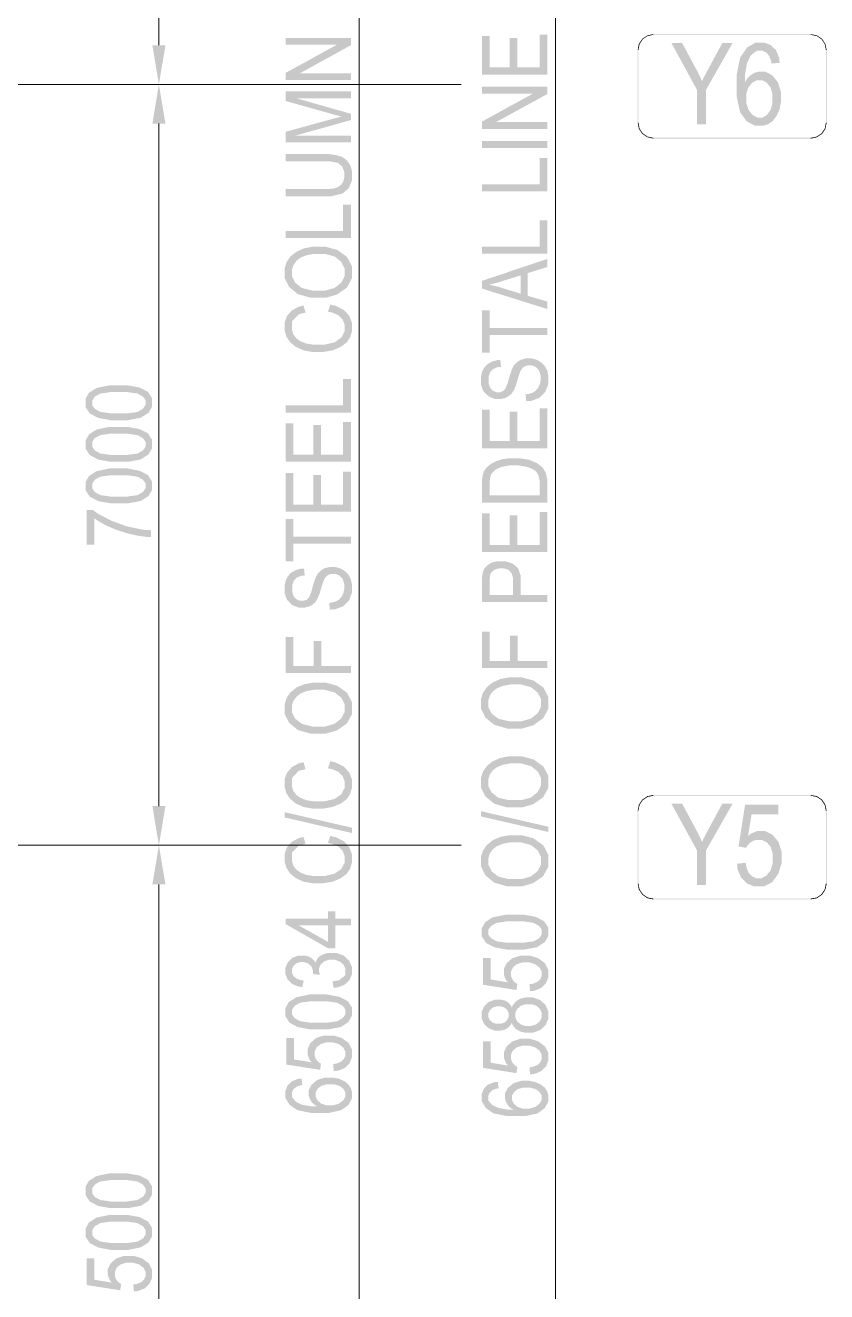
# Model space of a CAD drawing. Header units: millimetres. Extents: x 51.5 to 74.8, y 0.8 to 17.2.
# Drawn here: x 60.623 to 61.587, y 10.581 to 12.105 of the extents above; entities that cross this region are included whole.
import ezdxf

# ---------------------------------------------------------------- set-up
doc = ezdxf.new("R2010")
doc.units = ezdxf.units.MM
doc.layers.add('PDF_Geomertry', color=7, linetype='Continuous')
doc.layers.add('PDF_Solid Fills', color=7, linetype='Continuous')

msp = doc.modelspace()

# ---------------------------------------------------------------- hatches: boundary and pattern name
at = {"layer": 'PDF_Solid Fills', "transparency": 33554559}
for points in [[(61.0145, 12.0393), (60.9361, 12.0393), (60.9361, 12.0479), (60.9977, 12.0818), (60.9361, 12.0818), (60.9361, 12.0899), (61.0145, 12.0899), (61.0145, 12.0812), (60.953, 12.0473), (61.0145, 12.0473)], [(61.2507, 12.0459), (61.1722, 12.0459), (61.1722, 12.0923), (61.1815, 12.0923), (61.1815, 12.0544), (61.2055, 12.0544), (61.2055, 12.0899), (61.2147, 12.0899), (61.2147, 12.0544), (61.2415, 12.0544), (61.2415, 12.0938), (61.2507, 12.0938)], [(61.4309, 11.9859), (61.4309, 12.0274), (61.4, 12.084), (61.4129, 12.084), (61.4287, 12.0545), (61.4311, 12.0501), (61.4352, 12.0418), (61.4369, 12.0379), (61.4387, 12.0418), (61.4432, 12.0504), (61.4458, 12.0552), (61.4613, 12.084), (61.4737, 12.084), (61.4416, 12.0274), (61.4416, 11.9859)], [(61.2507, 11.9805), (61.1722, 11.9805), (61.1722, 11.9893), (61.2338, 12.0231), (61.1722, 12.0231), (61.1722, 12.0312), (61.2507, 12.0312), (61.2507, 12.0224), (61.1891, 11.9887), (61.2507, 11.9887)], [(61.0145, 11.9643), (60.9361, 11.9643), (60.9361, 11.977), (60.9916, 11.9923), (61.0033, 11.9954), (61.0011, 11.9959), (60.9948, 11.9976), (60.9907, 11.9987), (60.9361, 12.0141), (60.9361, 12.0256), (61.0145, 12.0256), (61.0145, 12.0174), (60.9488, 12.0174), (61.0145, 11.9987), (61.0145, 11.9911), (60.9477, 11.9724), (61.0145, 11.9724)], [(60.9361, 11.9416), (60.9361, 11.9502), (60.9815, 11.9502), (60.9872, 11.9502), (60.9965, 11.9491), (61.0001, 11.948), (61.0038, 11.9469), (61.0095, 11.9429), (61.0116, 11.9398), (61.0138, 11.9369), (61.0159, 11.9295), (61.0159, 11.9249), (61.0159, 11.9186), (61.012, 11.9091), (61.0083, 11.9059), (61.0045, 11.9027), (60.9911, 11.8995), (60.9815, 11.8995), (60.9361, 11.8995), (60.9361, 11.908), (60.9813, 11.908), (60.9868, 11.908), (60.9944, 11.9088), (60.9968, 11.9097), (60.9991, 11.9105), (61.0029, 11.9133), (61.0041, 11.9152), (61.0054, 11.917), (61.0065, 11.9216), (61.0065, 11.9244), (61.0065, 11.929), (61.004, 11.9355), (61.0013, 11.9376), (60.9988, 11.9397), (60.9888, 11.9416), (60.9813, 11.9416)], [(61.2507, 11.9052), (61.1722, 11.9052), (61.1722, 11.9137), (61.2415, 11.9137), (61.2415, 11.9455), (61.2507, 11.9455)], [(61.0145, 11.849), (60.9361, 11.849), (60.9361, 11.8576), (61.0052, 11.8576), (61.0052, 11.8893), (61.0145, 11.8893)], [(61.2507, 11.8302), (61.1722, 11.8302), (61.1722, 11.8387), (61.2415, 11.8387), (61.2415, 11.8704), (61.2507, 11.8704)], [(60.987, 11.7604), (60.9897, 11.769), (60.9962, 11.7676), (61.0062, 11.7626), (61.0094, 11.759), (61.0126, 11.7555), (61.0159, 11.7469), (61.0159, 11.7418), (61.0159, 11.7373), (61.0137, 11.7297), (61.0115, 11.7265), (61.0094, 11.7233), (61.0023, 11.7181), (60.9976, 11.7161), (60.9927, 11.714), (60.9813, 11.712), (60.9748, 11.712), (60.9683, 11.712), (60.9573, 11.714), (60.9529, 11.7161), (60.9484, 11.7181), (60.9416, 11.7236), (60.9393, 11.727), (60.937, 11.7305), (60.9347, 11.7381), (60.9347, 11.7424), (60.9347, 11.7472), (60.9376, 11.7551), (60.9405, 11.7586), (60.9434, 11.7619), (60.9519, 11.7665), (60.9575, 11.7679), (60.96, 11.7595), (60.9518, 11.7574), (60.9436, 11.7488), (60.9436, 11.7423), (60.9436, 11.7391), (60.9452, 11.7334), (60.9469, 11.7311), (60.9486, 11.7287), (60.9537, 11.7249), (60.9572, 11.7236), (60.9607, 11.7222), (60.9694, 11.7208), (60.9748, 11.7208), (60.9829, 11.7208), (60.995, 11.7236), (60.999, 11.7265), (61.003, 11.7293), (61.007, 11.7369), (61.007, 11.7416), (61.007, 11.7451), (61.0045, 11.7511), (61.002, 11.7536), (60.9995, 11.7562), (60.992, 11.7595)], [(61.2507, 11.7323), (61.1815, 11.7323), (61.1815, 11.7111), (61.1722, 11.7111), (61.1722, 11.762), (61.1815, 11.762), (61.1815, 11.7408), (61.2507, 11.7408)], [(61.2254, 11.653), (61.2245, 11.6611), (61.2277, 11.6613), (61.2329, 11.6629), (61.2347, 11.664), (61.2365, 11.6651), (61.2394, 11.6683), (61.2405, 11.6705), (61.2416, 11.6726), (61.2427, 11.6773), (61.2427, 11.6799), (61.2427, 11.6838), (61.2408, 11.6897), (61.239, 11.6918), (61.2372, 11.6938), (61.2323, 11.6959), (61.2293, 11.6959), (61.2276, 11.6959), (61.2245, 11.6952), (61.2233, 11.6944), (61.2219, 11.6937), (61.2198, 11.6913), (61.219, 11.6898), (61.2182, 11.6883), (61.2158, 11.6816), (61.2144, 11.6765), (61.213, 11.672), (61.2104, 11.6655), (61.209, 11.6636), (61.2076, 11.6616), (61.2041, 11.6587), (61.202, 11.6576), (61.2, 11.6565), (61.1952, 11.6555), (61.1925, 11.6555), (61.1877, 11.6555), (61.18, 11.6586), (61.1769, 11.6616), (61.1738, 11.6647), (61.1709, 11.673), (61.1709, 11.6781), (61.1709, 11.6818), (61.1723, 11.688), (61.1737, 11.6908), (61.1751, 11.6934), (61.1793, 11.6976), (61.1819, 11.6991), (61.1845, 11.7006), (61.1907, 11.7022), (61.1943, 11.7023), (61.1951, 11.6941), (61.1912, 11.6938), (61.1857, 11.6915), (61.1837, 11.6895), (61.1819, 11.6876), (61.1801, 11.682), (61.1801, 11.6784), (61.1801, 11.6748), (61.1818, 11.6693), (61.1833, 11.6674), (61.185, 11.6655), (61.1891, 11.6636), (61.1916, 11.6636), (61.1941, 11.6636), (61.1977, 11.6649), (61.1991, 11.6663), (61.2004, 11.6679), (61.203, 11.6741), (61.2043, 11.679), (61.2057, 11.6837), (61.2079, 11.6905), (61.2088, 11.6923), (61.2102, 11.6954), (61.2143, 11.6998), (61.2166, 11.7012), (61.2191, 11.7027), (61.225, 11.7043), (61.2284, 11.7043), (61.2318, 11.7043), (61.2379, 11.7027), (61.2407, 11.7011), (61.2434, 11.6995), (61.2477, 11.6952), (61.2491, 11.6924), (61.2507, 11.6898), (61.252, 11.6833), (61.252, 11.6794), (61.252, 11.6734), (61.2484, 11.664), (61.2448, 11.6604), (61.2413, 11.6568), (61.2315, 11.6531)], [(61.0145, 11.6391), (60.9361, 11.6391), (60.9361, 11.6476), (61.0052, 11.6476), (61.0052, 11.6794), (61.0145, 11.6794)], [(61.2507, 11.5961), (61.1722, 11.5961), (61.1722, 11.6426), (61.1815, 11.6426), (61.1815, 11.6047), (61.2055, 11.6047), (61.2055, 11.6402), (61.2147, 11.6402), (61.2147, 11.6047), (61.2415, 11.6047), (61.2415, 11.6441), (61.2507, 11.6441)], [(61.0145, 11.5798), (60.9361, 11.5798), (60.9361, 11.6263), (60.9454, 11.6263), (60.9454, 11.5883), (60.9693, 11.5883), (60.9693, 11.624), (60.9786, 11.624), (60.9786, 11.5883), (61.0052, 11.5883), (61.0052, 11.6279), (61.0145, 11.6279)], [(61.0145, 11.5199), (60.9361, 11.5199), (60.9361, 11.5665), (60.9454, 11.5665), (60.9454, 11.5284), (60.9693, 11.5284), (60.9693, 11.564), (60.9786, 11.564), (60.9786, 11.5284), (61.0052, 11.5284), (61.0052, 11.5679), (61.0145, 11.5679)], [(60.7061, 11.4802), (60.6968, 11.4802), (60.6968, 11.5219), (60.7043, 11.5219), (60.7104, 11.5173), (60.7261, 11.5091), (60.7358, 11.5055), (60.7455, 11.502), (60.7647, 11.498), (60.7743, 11.4974), (60.7743, 11.4894), (60.7693, 11.4894), (60.7579, 11.4909), (60.7512, 11.4924), (60.7447, 11.494), (60.7322, 11.498), (60.7262, 11.5006), (60.7204, 11.5031), (60.7102, 11.5087), (60.7061, 11.5118)], [(61.0145, 11.4812), (60.9454, 11.4812), (60.9454, 11.4601), (60.9361, 11.4601), (60.9361, 11.5111), (60.9454, 11.5111), (60.9454, 11.4897), (61.0145, 11.4897)], [(61.2507, 11.4713), (61.1722, 11.4713), (61.1722, 11.5177), (61.1815, 11.5177), (61.1815, 11.4798), (61.2055, 11.4798), (61.2055, 11.5154), (61.2147, 11.5154), (61.2147, 11.4798), (61.2415, 11.4798), (61.2415, 11.5193), (61.2507, 11.5193)], [(60.9893, 11.402), (60.9884, 11.4099), (60.9916, 11.4104), (60.9968, 11.4118), (60.9986, 11.4129), (61.0004, 11.414), (61.0033, 11.4173), (61.0044, 11.4194), (61.0055, 11.4215), (61.0065, 11.4263), (61.0065, 11.429), (61.0065, 11.4327), (61.0047, 11.4387), (61.0029, 11.4408), (61.0009, 11.4429), (60.9961, 11.4449), (60.9932, 11.4449), (60.9915, 11.4449), (60.9884, 11.4443), (60.987, 11.4434), (60.9858, 11.4427), (60.9837, 11.4404), (60.9829, 11.4388), (60.982, 11.4373), (60.9797, 11.4306), (60.9782, 11.4255), (60.9769, 11.4209), (60.9741, 11.4144), (60.9727, 11.4126), (60.9715, 11.4106), (60.968, 11.4076), (60.9659, 11.4066), (60.9637, 11.4055), (60.959, 11.4044), (60.9563, 11.4044), (60.9516, 11.4044), (60.9438, 11.4074), (60.9408, 11.4105), (60.9377, 11.4137), (60.9347, 11.4219), (60.9347, 11.4272), (60.9347, 11.4308), (60.9362, 11.437), (60.9376, 11.4397), (60.939, 11.4424), (60.943, 11.4466), (60.9457, 11.448), (60.9483, 11.4495), (60.9545, 11.4512), (60.9582, 11.4512), (60.959, 11.443), (60.9551, 11.4427), (60.9494, 11.4405), (60.9476, 11.4384), (60.9458, 11.4365), (60.944, 11.4309), (60.944, 11.4274), (60.944, 11.4238), (60.9455, 11.4183), (60.9472, 11.4163), (60.9488, 11.4145), (60.953, 11.4126), (60.9555, 11.4126), (60.9579, 11.4126), (60.9616, 11.414), (60.9629, 11.4154), (60.9643, 11.4168), (60.9669, 11.423), (60.9682, 11.4279), (60.9694, 11.4327), (60.9718, 11.4394), (60.9727, 11.4413), (60.9741, 11.4443), (60.9782, 11.4487), (60.9805, 11.4502), (60.983, 11.4518), (60.9888, 11.4531), (60.9923, 11.4531), (60.9957, 11.4531), (61.0018, 11.4516), (61.0045, 11.4501), (61.0073, 11.4484), (61.0116, 11.4441), (61.013, 11.4415), (61.0144, 11.4387), (61.0159, 11.4322), (61.0159, 11.4284), (61.0159, 11.4224), (61.0123, 11.4129), (61.0087, 11.4094), (61.0051, 11.4058), (60.9954, 11.4022)], [(61.2507, 11.3318), (61.1722, 11.3318), (61.1722, 11.3752), (61.1815, 11.3752), (61.1815, 11.3402), (61.2058, 11.3402), (61.2058, 11.3705), (61.2151, 11.3705), (61.2151, 11.3402), (61.2507, 11.3402)], [(61.0145, 11.3255), (60.9361, 11.3255), (60.9361, 11.369), (60.9454, 11.369), (60.9454, 11.334), (60.9697, 11.334), (60.9697, 11.3643), (60.9788, 11.3643), (60.9788, 11.334), (61.0145, 11.334)], [(60.987, 11.2108), (60.9897, 11.2194), (60.9962, 11.218), (61.0062, 11.213), (61.0094, 11.2094), (61.0126, 11.2059), (61.0159, 11.1973), (61.0159, 11.1922), (61.0159, 11.1877), (61.0137, 11.1801), (61.0115, 11.1769), (61.0094, 11.1737), (61.0023, 11.1684), (60.9976, 11.1665), (60.9927, 11.1644), (60.9813, 11.1624), (60.9748, 11.1624), (60.9683, 11.1624), (60.9573, 11.1644), (60.9529, 11.1665), (60.9484, 11.1684), (60.9416, 11.174), (60.9393, 11.1774), (60.937, 11.1809), (60.9347, 11.1886), (60.9347, 11.1929), (60.9347, 11.1976), (60.9376, 11.2055), (60.9405, 11.2088), (60.9434, 11.2123), (60.9519, 11.2169), (60.9575, 11.2183), (60.96, 11.2099), (60.9518, 11.2079), (60.9436, 11.1991), (60.9436, 11.1927), (60.9436, 11.1895), (60.9452, 11.1838), (60.9469, 11.1815), (60.9486, 11.1791), (60.9537, 11.1754), (60.9572, 11.174), (60.9607, 11.1726), (60.9694, 11.1712), (60.9748, 11.1712), (60.9829, 11.1712), (60.995, 11.174), (60.999, 11.1769), (61.003, 11.1797), (61.007, 11.1872), (61.007, 11.192), (61.007, 11.1955), (61.0045, 11.2015), (61.002, 11.204), (60.9995, 11.2066), (60.992, 11.2099)], [(61.4309, 11.0704), (61.4309, 11.1119), (61.4, 11.1684), (61.4129, 11.1684), (61.4287, 11.139), (61.4311, 11.1345), (61.4352, 11.1263), (61.4369, 11.1223), (61.4387, 11.1262), (61.4432, 11.1348), (61.4458, 11.1397), (61.4613, 11.1684), (61.4737, 11.1684), (61.4416, 11.1119), (61.4416, 11.0704)], [(61.479, 11.0961), (61.4894, 11.0972), (61.4901, 11.0924), (61.4927, 11.0855), (61.495, 11.0831), (61.497, 11.0809), (61.502, 11.0786), (61.5048, 11.0786), (61.5083, 11.0786), (61.5144, 11.0818), (61.5169, 11.0851), (61.5195, 11.0883), (61.522, 11.0972), (61.522, 11.1027), (61.522, 11.108), (61.5195, 11.1162), (61.5172, 11.1191), (61.5147, 11.1219), (61.5084, 11.1248), (61.5047, 11.1248), (61.5025, 11.1248), (61.4983, 11.1236), (61.4963, 11.1223), (61.4944, 11.1211), (61.4912, 11.1176), (61.4901, 11.1152), (61.4808, 11.1168), (61.4887, 11.1672), (61.5286, 11.1672), (61.5286, 11.1556), (61.4965, 11.1556), (61.4922, 11.1294), (61.4958, 11.1324), (61.5034, 11.1355), (61.5075, 11.1355), (61.5125, 11.1355), (61.5212, 11.1312), (61.525, 11.1269), (61.5287, 11.1226), (61.5325, 11.1109), (61.5325, 11.1037), (61.5325, 11.0965), (61.5287, 11.0841), (61.525, 11.079), (61.5212, 11.0738), (61.5112, 11.0687), (61.505, 11.0687), (61.4997, 11.0687), (61.4908, 11.0723), (61.4872, 11.0759), (61.4836, 11.0795), (61.4795, 11.0897)], [(60.987, 11.1209), (60.9897, 11.1295), (60.9962, 11.128), (61.0062, 11.1231), (61.0094, 11.1195), (61.0126, 11.1161), (61.0159, 11.1073), (61.0159, 11.1023), (61.0159, 11.0977), (61.0137, 11.0901), (61.0115, 11.087), (61.0094, 11.0838), (61.0023, 11.0786), (60.9976, 11.0766), (60.9927, 11.0745), (60.9813, 11.0726), (60.9748, 11.0726), (60.9683, 11.0726), (60.9573, 11.0745), (60.9529, 11.0766), (60.9484, 11.0786), (60.9416, 11.0841), (60.9393, 11.0876), (60.937, 11.0911), (60.9347, 11.0987), (60.9347, 11.103), (60.9347, 11.1076), (60.9376, 11.1156), (60.9405, 11.119), (60.9434, 11.1223), (60.9519, 11.127), (60.9575, 11.1284), (60.96, 11.1201), (60.9518, 11.1179), (60.9436, 11.1093), (60.9436, 11.1029), (60.9436, 11.0995), (60.9452, 11.094), (60.9469, 11.0916), (60.9486, 11.0893), (60.9537, 11.0855), (60.9572, 11.0841), (60.9607, 11.0827), (60.9694, 11.0812), (60.9748, 11.0812), (60.9829, 11.0812), (60.995, 11.0841), (60.999, 11.0869), (61.003, 11.0898), (61.007, 11.0973), (61.007, 11.102), (61.007, 11.1055), (61.0045, 11.1116), (61.002, 11.1141), (60.9995, 11.1166), (60.992, 11.1201)], [(60.9937, 10.9468), (60.9925, 10.9545), (61.0002, 10.9558), (61.008, 10.962), (61.008, 10.967), (61.008, 10.9698), (61.0057, 10.9745), (61.0034, 10.9765), (61.0011, 10.9784), (60.9951, 10.9805), (60.9915, 10.9805), (60.9882, 10.9805), (60.9826, 10.9786), (60.9805, 10.9768), (60.9784, 10.9749), (60.9763, 10.9705), (60.9763, 10.9679), (60.9763, 10.9668), (60.9769, 10.964), (60.9773, 10.9623), (60.9688, 10.9633), (60.969, 10.9645), (60.969, 10.9674), (60.9672, 10.9722), (60.9654, 10.974), (60.9637, 10.9758), (60.9588, 10.9776), (60.9559, 10.9776), (60.9532, 10.9776), (60.9487, 10.9761), (60.947, 10.9745), (60.9454, 10.973), (60.9437, 10.9693), (60.9437, 10.967), (60.9437, 10.9648), (60.9455, 10.9609), (60.9472, 10.9594), (60.949, 10.9579), (60.9543, 10.9558), (60.9579, 10.9554), (60.9561, 10.9476), (60.9511, 10.9483), (60.9434, 10.9516), (60.9409, 10.9543), (60.9383, 10.9569), (60.9358, 10.9633), (60.9358, 10.9669), (60.9358, 10.9709), (60.9387, 10.9774), (60.9415, 10.9802), (60.9444, 10.983), (60.9518, 10.9856), (60.9561, 10.9856), (60.9587, 10.9856), (60.9634, 10.9845), (60.9655, 10.9834), (60.9676, 10.9822), (60.9708, 10.979), (60.972, 10.9769), (60.9726, 10.9788), (60.9743, 10.982), (60.9755, 10.9833), (60.9768, 10.9845), (60.9801, 10.9865), (60.9822, 10.9873), (60.9843, 10.9881), (60.9888, 10.9888), (60.9913, 10.9888), (60.9968, 10.9888), (61.0057, 10.9856), (61.009, 10.9824), (61.0125, 10.9793), (61.0159, 10.9716), (61.0159, 10.9672), (61.0159, 10.9631), (61.0129, 10.9561), (61.01, 10.9533), (61.0069, 10.9504), (60.9988, 10.9472)], [(61.2301, 10.9427), (61.2293, 10.9511), (61.233, 10.9515), (61.2386, 10.9537), (61.2405, 10.9554), (61.2423, 10.9572), (61.2441, 10.9611), (61.2441, 10.9633), (61.2441, 10.9662), (61.2415, 10.9711), (61.239, 10.973), (61.2363, 10.9751), (61.2293, 10.9772), (61.2248, 10.9772), (61.2207, 10.9772), (61.2141, 10.9752), (61.2118, 10.9731), (61.2094, 10.9712), (61.207, 10.9663), (61.207, 10.9633), (61.207, 10.9615), (61.2082, 10.9581), (61.2091, 10.9566), (61.2101, 10.9549), (61.213, 10.9524), (61.2148, 10.9516), (61.2136, 10.9441), (61.1733, 10.9504), (61.1733, 10.9824), (61.1825, 10.9824), (61.1825, 10.9568), (61.2034, 10.9533), (61.2011, 10.9561), (61.1986, 10.9622), (61.1986, 10.9654), (61.1986, 10.9695), (61.202, 10.9765), (61.2055, 10.9795), (61.209, 10.9824), (61.2183, 10.9855), (61.2241, 10.9855), (61.2298, 10.9855), (61.2397, 10.9824), (61.2438, 10.9795), (61.2479, 10.9765), (61.252, 10.9684), (61.252, 10.9634), (61.252, 10.9593), (61.2491, 10.9522), (61.2462, 10.9493), (61.2433, 10.9465), (61.2352, 10.9431)], [(60.994, 10.8466), (60.9932, 10.8549), (60.9969, 10.8554), (61.0025, 10.8576), (61.0043, 10.8593), (61.0061, 10.8609), (61.008, 10.8649), (61.008, 10.8672), (61.008, 10.8699), (61.0054, 10.8748), (61.0027, 10.8769), (61.0002, 10.879), (60.9932, 10.8809), (60.9887, 10.8809), (60.9844, 10.8809), (60.9779, 10.879), (60.9757, 10.877), (60.9733, 10.8751), (60.9709, 10.8701), (60.9709, 10.8672), (60.9709, 10.8654), (60.9719, 10.862), (60.973, 10.8604), (60.974, 10.8588), (60.9768, 10.8563), (60.9786, 10.8554), (60.9775, 10.848), (60.937, 10.8543), (60.937, 10.8862), (60.9463, 10.8862), (60.9463, 10.8605), (60.9673, 10.857), (60.965, 10.8599), (60.9625, 10.8661), (60.9625, 10.8693), (60.9625, 10.8733), (60.9659, 10.8804), (60.9694, 10.8833), (60.9727, 10.8863), (60.982, 10.8893), (60.9879, 10.8893), (60.9937, 10.8893), (61.0036, 10.8863), (61.0077, 10.8833), (61.0118, 10.8804), (61.0159, 10.8723), (61.0159, 10.8673), (61.0159, 10.863), (61.013, 10.8561), (61.0101, 10.8531), (61.0072, 10.8502), (60.9991, 10.8469)], [(61.2301, 10.8426), (61.2293, 10.8509), (61.233, 10.8515), (61.2386, 10.8536), (61.2405, 10.8554), (61.2423, 10.857), (61.2441, 10.8611), (61.2441, 10.8633), (61.2441, 10.8661), (61.2415, 10.8709), (61.239, 10.873), (61.2363, 10.8749), (61.2293, 10.877), (61.2248, 10.877), (61.2207, 10.877), (61.2141, 10.8751), (61.2118, 10.8731), (61.2094, 10.8711), (61.207, 10.8662), (61.207, 10.8631), (61.207, 10.8613), (61.2082, 10.858), (61.2091, 10.8565), (61.2101, 10.8549), (61.213, 10.8524), (61.2148, 10.8515), (61.2136, 10.844), (61.1733, 10.8504), (61.1733, 10.8823), (61.1825, 10.8823), (61.1825, 10.8566), (61.2034, 10.8531), (61.2011, 10.8561), (61.1986, 10.8622), (61.1986, 10.8654), (61.1986, 10.8694), (61.202, 10.8763), (61.2055, 10.8794), (61.209, 10.8824), (61.2183, 10.8854), (61.2241, 10.8854), (61.2298, 10.8854), (61.2397, 10.8824), (61.2438, 10.8794), (61.2479, 10.8763), (61.252, 10.8684), (61.252, 10.8633), (61.252, 10.8591), (61.2491, 10.852), (61.2462, 10.8493), (61.2433, 10.8463), (61.2352, 10.843)], [(60.7537, 10.5813), (60.7527, 10.5897), (60.7565, 10.5901), (60.7622, 10.5923), (60.764, 10.5941), (60.7658, 10.5958), (60.7676, 10.5997), (60.7676, 10.602), (60.7676, 10.6048), (60.7651, 10.6097), (60.7625, 10.6116), (60.7598, 10.6137), (60.7529, 10.6158), (60.7483, 10.6158), (60.7441, 10.6158), (60.7376, 10.6138), (60.7352, 10.6118), (60.733, 10.6098), (60.7307, 10.6049), (60.7307, 10.6019), (60.7307, 10.6001), (60.7316, 10.5968), (60.7326, 10.5952), (60.7337, 10.5936), (60.7365, 10.5912), (60.7383, 10.5902), (60.737, 10.5827), (60.6968, 10.589), (60.6968, 10.6211), (60.7059, 10.6211), (60.7059, 10.5954), (60.727, 10.5919), (60.7245, 10.5948), (60.7222, 10.6008), (60.7222, 10.604), (60.7222, 10.6081), (60.7257, 10.6151), (60.729, 10.6181), (60.7325, 10.6211), (60.7418, 10.6241), (60.7476, 10.6241), (60.7533, 10.6241), (60.7633, 10.6211), (60.7673, 10.6181), (60.7715, 10.6151), (60.7755, 10.607), (60.7755, 10.602), (60.7755, 10.5979), (60.7726, 10.5908), (60.7698, 10.5879), (60.7669, 10.5851), (60.7588, 10.5818)]]:
    msp.add_hatch(color=256, dxfattribs=at).paths.add_polyline_path(points)
h = msp.add_hatch(color=256, dxfattribs=at)
h.paths.add_polyline_path([(61.5302, 12.0601), (61.5205, 12.0591), (61.5198, 12.0629), (61.5177, 12.0681), (61.5163, 12.0698), (61.5144, 12.0722), (61.5097, 12.0745), (61.5069, 12.0745), (61.5026, 12.0745), (61.4957, 12.0691), (61.493, 12.0638), (61.4908, 12.0591), (61.4886, 12.0455), (61.4884, 12.0365), (61.4902, 12.0397), (61.4944, 12.0445), (61.497, 12.0462), (61.4997, 12.0479), (61.5051, 12.0495), (61.508, 12.0495), (61.5127, 12.0495), (61.5211, 12.0452), (61.5247, 12.0409), (61.5282, 12.0365), (61.5318, 12.0249), (61.5318, 12.0177), (61.5318, 12.0127), (61.53, 12.0038), (61.5282, 11.9998), (61.5263, 11.9958), (61.5218, 11.9899), (61.519, 11.988), (61.5162, 11.9861), (61.51, 11.9843), (61.5066, 11.9843), (61.5005, 11.9843), (61.4905, 11.9897), (61.4865, 11.9952), (61.4826, 12.0006), (61.4786, 12.019), (61.4786, 12.0318), (61.4786, 12.0461), (61.4827, 12.0663), (61.4868, 12.0723), (61.4908, 12.0783), (61.5011, 12.0844), (61.5075, 12.0844), (61.512, 12.0844), (61.5197, 12.0813), (61.5227, 12.0781), (61.5259, 12.0751), (61.5297, 12.0659)])
h.paths.add_polyline_path([(61.49, 12.0177), (61.49, 12.0123), (61.4926, 12.0038), (61.4951, 12.0006), (61.4976, 11.9973), (61.5034, 11.9941), (61.5066, 11.9941), (61.5095, 11.9941), (61.5148, 11.9972), (61.517, 12.0002), (61.5194, 12.0033), (61.5216, 12.0116), (61.5216, 12.0169), (61.5216, 12.0222), (61.5194, 12.0302), (61.517, 12.0331), (61.5148, 12.0361), (61.5093, 12.039), (61.5061, 12.039), (61.5027, 12.039), (61.4972, 12.0361), (61.4948, 12.0331), (61.4925, 12.0304), (61.49, 12.0226)])
h = msp.add_hatch(color=256, dxfattribs=at)
h.paths.add_polyline_path([(60.9763, 11.7772), (60.9663, 11.7772), (60.9509, 11.7816), (60.9455, 11.7859), (60.9401, 11.7904), (60.9347, 11.8015), (60.9347, 11.808), (60.9347, 11.8123), (60.9372, 11.8201), (60.9395, 11.8236), (60.9419, 11.827), (60.949, 11.8326), (60.9536, 11.8347), (60.9582, 11.8368), (60.9691, 11.8387), (60.9754, 11.8387), (60.9841, 11.8387), (60.9983, 11.8348), (61.0038, 11.8308), (61.0098, 11.8265), (61.0159, 11.8151), (61.0159, 11.808), (61.0159, 11.8008), (61.0097, 11.7894), (61.0034, 11.7851), (60.9979, 11.7811), (60.9843, 11.7772)])
h.paths.add_polyline_path([(60.9765, 11.7859), (60.9837, 11.7859), (60.995, 11.7891), (60.999, 11.7923), (61.003, 11.7955), (61.007, 11.8033), (61.007, 11.8079), (61.007, 11.8126), (61.003, 11.8205), (60.999, 11.8237), (60.995, 11.8269), (60.983, 11.8301), (60.9751, 11.8301), (60.9701, 11.8301), (60.9611, 11.8284), (60.957, 11.8268), (60.954, 11.8255), (60.9491, 11.8218), (60.9473, 11.8191), (60.9455, 11.8166), (60.9436, 11.8111), (60.9436, 11.808), (60.9436, 11.8033), (60.9476, 11.7952), (60.9516, 11.7922), (60.9557, 11.789), (60.9682, 11.7859)])
h = msp.add_hatch(color=256, dxfattribs=at)
h.paths.add_polyline_path([(61.2507, 11.7637), (61.1722, 11.7883), (61.1722, 11.7976), (61.2507, 11.824), (61.2507, 11.8143), (61.227, 11.8068), (61.227, 11.7797), (61.2507, 11.7727)])
h.paths.add_polyline_path([(61.2186, 11.7822), (61.2186, 11.8041), (61.1968, 11.7974), (61.1918, 11.7958), (61.1836, 11.7936), (61.1805, 11.7929), (61.1843, 11.7922), (61.1918, 11.7905), (61.1955, 11.7893)])
h = msp.add_hatch(color=256, dxfattribs=at)
h.paths.add_polyline_path([(60.7355, 11.6299), (60.7257, 11.6299), (60.7107, 11.6326), (60.7057, 11.6352), (60.7005, 11.6379), (60.6954, 11.6458), (60.6954, 11.6509), (60.6954, 11.6556), (60.6995, 11.6629), (60.7037, 11.6655), (60.7087, 11.6687), (60.7245, 11.6719), (60.7355, 11.6719), (60.7454, 11.6719), (60.7602, 11.6693), (60.7654, 11.6666), (60.7705, 11.664), (60.7755, 11.6561), (60.7755, 11.6509), (60.7755, 11.6462), (60.7711, 11.6387), (60.7666, 11.6358), (60.762, 11.6329), (60.7466, 11.6299)])
h.paths.add_polyline_path([(60.7355, 11.638), (60.7451, 11.638), (60.7579, 11.6398), (60.7611, 11.6416), (60.7644, 11.6436), (60.7676, 11.6483), (60.7676, 11.6511), (60.7676, 11.6538), (60.7644, 11.6584), (60.7611, 11.6602), (60.7577, 11.662), (60.745, 11.6638), (60.7355, 11.6638), (60.7259, 11.6638), (60.7132, 11.662), (60.7098, 11.6601), (60.7066, 11.6583), (60.7034, 11.6536), (60.7034, 11.6506), (60.7034, 11.6479), (60.7066, 11.6434), (60.71, 11.6416), (60.7133, 11.6398), (60.7261, 11.638)])
h = msp.add_hatch(color=256, dxfattribs=at)
h.paths.add_polyline_path([(60.7355, 11.5798), (60.7257, 11.5798), (60.7107, 11.5824), (60.7057, 11.5852), (60.7005, 11.5879), (60.6954, 11.5958), (60.6954, 11.6009), (60.6954, 11.6055), (60.6995, 11.6127), (60.7037, 11.6155), (60.7087, 11.6187), (60.7245, 11.6219), (60.7355, 11.6219), (60.7454, 11.6219), (60.7602, 11.6193), (60.7654, 11.6166), (60.7705, 11.614), (60.7755, 11.6061), (60.7755, 11.6008), (60.7755, 11.5962), (60.7711, 11.5887), (60.7666, 11.5858), (60.762, 11.5827), (60.7466, 11.5798)])
h.paths.add_polyline_path([(60.7355, 11.588), (60.7451, 11.588), (60.7579, 11.5898), (60.7611, 11.5916), (60.7644, 11.5934), (60.7676, 11.5981), (60.7676, 11.6011), (60.7676, 11.6037), (60.7644, 11.6083), (60.7611, 11.6101), (60.7577, 11.6119), (60.745, 11.6138), (60.7355, 11.6138), (60.7259, 11.6138), (60.7132, 11.6119), (60.7098, 11.6101), (60.7066, 11.6083), (60.7034, 11.6036), (60.7034, 11.6005), (60.7034, 11.5979), (60.7066, 11.5934), (60.71, 11.5916), (60.7133, 11.5898), (60.7261, 11.588)])
h = msp.add_hatch(color=256, dxfattribs=at)
h.paths.add_polyline_path([(61.2507, 11.5308), (61.1722, 11.5308), (61.1722, 11.553), (61.1722, 11.5572), (61.173, 11.5634), (61.1737, 11.5656), (61.1745, 11.5684), (61.178, 11.5733), (61.1805, 11.5754), (61.183, 11.5774), (61.1893, 11.5806), (61.193, 11.5818), (61.1969, 11.583), (61.2058, 11.5841), (61.2111, 11.5841), (61.2177, 11.5841), (61.229, 11.5822), (61.2337, 11.5802), (61.2383, 11.5783), (61.245, 11.5731), (61.2469, 11.5701), (61.2487, 11.567), (61.2507, 11.5591), (61.2507, 11.5541)])
h.paths.add_polyline_path([(61.2415, 11.5393), (61.2415, 11.5531), (61.2415, 11.5573), (61.2401, 11.5636), (61.2387, 11.5656), (61.2375, 11.5679), (61.233, 11.5712), (61.2301, 11.5723), (61.2261, 11.5738), (61.2165, 11.5754), (61.2109, 11.5754), (61.205, 11.5754), (61.1957, 11.5737), (61.1922, 11.5722), (61.1887, 11.5705), (61.1843, 11.5663), (61.183, 11.5638), (61.1823, 11.562), (61.1815, 11.5566), (61.1815, 11.5529), (61.1815, 11.5393)])
h = msp.add_hatch(color=256, dxfattribs=at)
h.paths.add_polyline_path([(60.7355, 11.5298), (60.7257, 11.5298), (60.7107, 11.5324), (60.7057, 11.5351), (60.7005, 11.5379), (60.6954, 11.5456), (60.6954, 11.5509), (60.6954, 11.5555), (60.6995, 11.5627), (60.7037, 11.5654), (60.7087, 11.5686), (60.7245, 11.5719), (60.7355, 11.5719), (60.7454, 11.5719), (60.7602, 11.5691), (60.7654, 11.5665), (60.7705, 11.5638), (60.7755, 11.5559), (60.7755, 11.5508), (60.7755, 11.5462), (60.7711, 11.5386), (60.7666, 11.5356), (60.762, 11.5327), (60.7466, 11.5298)])
h.paths.add_polyline_path([(60.7355, 11.5379), (60.7451, 11.5379), (60.7579, 11.5397), (60.7611, 11.5416), (60.7644, 11.5434), (60.7676, 11.5481), (60.7676, 11.5511), (60.7676, 11.5537), (60.7644, 11.5583), (60.7611, 11.5601), (60.7577, 11.5619), (60.745, 11.5637), (60.7355, 11.5637), (60.7259, 11.5637), (60.7132, 11.5619), (60.7098, 11.5601), (60.7066, 11.5583), (60.7034, 11.5534), (60.7034, 11.5505), (60.7034, 11.5479), (60.7066, 11.5433), (60.71, 11.5415), (60.7133, 11.5397), (60.7261, 11.5379)])
h = msp.add_hatch(color=256, dxfattribs=at)
h.paths.add_polyline_path([(61.2507, 11.4111), (61.1722, 11.4111), (61.1722, 11.4354), (61.1722, 11.4397), (61.173, 11.4459), (61.1737, 11.448), (61.1747, 11.4508), (61.1786, 11.4552), (61.1812, 11.4569), (61.184, 11.4586), (61.1908, 11.4602), (61.1948, 11.4602), (61.2001, 11.4602), (61.2087, 11.4574), (61.2122, 11.4548), (61.2155, 11.452), (61.2188, 11.4427), (61.2188, 11.4361), (61.2188, 11.4195), (61.2507, 11.4195)])
h.paths.add_polyline_path([(61.2095, 11.4195), (61.2095, 11.4363), (61.2095, 11.4402), (61.2077, 11.4461), (61.2059, 11.4479), (61.2043, 11.4497), (61.1988, 11.4515), (61.1952, 11.4515), (61.1929, 11.4515), (61.189, 11.4506), (61.1873, 11.4497), (61.1857, 11.4488), (61.1833, 11.4466), (61.1827, 11.4454), (61.1822, 11.4441), (61.1815, 11.4394), (61.1815, 11.4361), (61.1815, 11.4195)])
h = msp.add_hatch(color=256, dxfattribs=at)
h.paths.add_polyline_path([(60.9763, 11.2526), (60.9663, 11.2526), (60.9509, 11.2569), (60.9455, 11.2613), (60.9401, 11.2658), (60.9347, 11.2768), (60.9347, 11.2834), (60.9347, 11.2876), (60.9372, 11.2954), (60.9395, 11.299), (60.9419, 11.3024), (60.949, 11.308), (60.9536, 11.3101), (60.9582, 11.312), (60.9691, 11.3141), (60.9754, 11.3141), (60.9841, 11.3141), (60.9983, 11.3102), (61.0038, 11.3062), (61.0098, 11.3019), (61.0159, 11.2904), (61.0159, 11.2833), (61.0159, 11.2762), (61.0097, 11.2648), (61.0034, 11.2604), (60.9979, 11.2565), (60.9843, 11.2526)])
h.paths.add_polyline_path([(60.9765, 11.2612), (60.9837, 11.2612), (60.995, 11.2645), (60.999, 11.2677), (61.003, 11.2709), (61.007, 11.2787), (61.007, 11.2833), (61.007, 11.288), (61.003, 11.2959), (60.999, 11.299), (60.995, 11.3022), (60.983, 11.3054), (60.9751, 11.3054), (60.9701, 11.3054), (60.9611, 11.3038), (60.957, 11.3022), (60.954, 11.3009), (60.9491, 11.297), (60.9473, 11.2945), (60.9455, 11.292), (60.9436, 11.2865), (60.9436, 11.2834), (60.9436, 11.2786), (60.9476, 11.2706), (60.9516, 11.2674), (60.9557, 11.2644), (60.9682, 11.2612)])
h = msp.add_hatch(color=256, dxfattribs=at)
h.paths.add_polyline_path([(61.2125, 11.2588), (61.2025, 11.2588), (61.187, 11.2633), (61.1816, 11.2676), (61.1763, 11.272), (61.1709, 11.2831), (61.1709, 11.2897), (61.1709, 11.294), (61.1733, 11.3018), (61.1757, 11.3052), (61.1782, 11.3087), (61.1851, 11.3143), (61.1897, 11.3163), (61.1943, 11.3184), (61.2052, 11.3204), (61.2115, 11.3204), (61.2202, 11.3204), (61.2345, 11.3165), (61.24, 11.3124), (61.2461, 11.3081), (61.252, 11.2968), (61.252, 11.2897), (61.252, 11.2824), (61.2458, 11.2711), (61.2397, 11.2668), (61.234, 11.2627), (61.2205, 11.2588)])
h.paths.add_polyline_path([(61.2126, 11.2676), (61.22, 11.2676), (61.2312, 11.2708), (61.2352, 11.274), (61.2391, 11.2772), (61.2432, 11.2849), (61.2432, 11.2895), (61.2432, 11.2943), (61.2391, 11.3022), (61.2351, 11.3054), (61.2311, 11.3086), (61.2191, 11.3118), (61.2113, 11.3118), (61.2062, 11.3118), (61.1972, 11.3101), (61.1932, 11.3084), (61.1901, 11.3072), (61.1852, 11.3034), (61.1834, 11.3008), (61.1816, 11.2983), (61.1798, 11.2927), (61.1798, 11.2897), (61.1798, 11.2849), (61.1838, 11.2769), (61.1877, 11.2738), (61.1918, 11.2706), (61.2043, 11.2676)])
h = msp.add_hatch(color=256, dxfattribs=at)
h.paths.add_polyline_path([(61.2125, 11.1638), (61.2025, 11.1638), (61.187, 11.1683), (61.1816, 11.1727), (61.1763, 11.177), (61.1709, 11.1881), (61.1709, 11.1947), (61.1709, 11.199), (61.1733, 11.2068), (61.1757, 11.2102), (61.1782, 11.2137), (61.1851, 11.2193), (61.1897, 11.2213), (61.1943, 11.2234), (61.2052, 11.2254), (61.2115, 11.2254), (61.2202, 11.2254), (61.2345, 11.2215), (61.24, 11.2174), (61.2461, 11.2131), (61.252, 11.2018), (61.252, 11.1947), (61.252, 11.1874), (61.2458, 11.1761), (61.2397, 11.1718), (61.234, 11.1677), (61.2205, 11.1638)])
h.paths.add_polyline_path([(61.2126, 11.1726), (61.22, 11.1726), (61.2312, 11.1758), (61.2352, 11.179), (61.2391, 11.1822), (61.2432, 11.1899), (61.2432, 11.1945), (61.2432, 11.1993), (61.2391, 11.2072), (61.2351, 11.2104), (61.2311, 11.2136), (61.2191, 11.2168), (61.2113, 11.2168), (61.2062, 11.2168), (61.1972, 11.2151), (61.1932, 11.2134), (61.1901, 11.2122), (61.1852, 11.2084), (61.1834, 11.2058), (61.1816, 11.2033), (61.1798, 11.1977), (61.1798, 11.1947), (61.1798, 11.1899), (61.1838, 11.1819), (61.1877, 11.1788), (61.1918, 11.1756), (61.2043, 11.1726)])
h = msp.add_hatch(color=256, dxfattribs=at)
h.paths.add_polyline_path([(61.2125, 11.0688), (61.2025, 11.0688), (61.187, 11.0733), (61.1816, 11.0777), (61.1763, 11.082), (61.1709, 11.0931), (61.1709, 11.0997), (61.1709, 11.104), (61.1733, 11.1118), (61.1757, 11.1152), (61.1782, 11.1187), (61.1851, 11.1243), (61.1897, 11.1263), (61.1943, 11.1284), (61.2052, 11.1304), (61.2115, 11.1304), (61.2202, 11.1304), (61.2345, 11.1265), (61.24, 11.1224), (61.2461, 11.1181), (61.252, 11.1068), (61.252, 11.0997), (61.252, 11.0924), (61.2458, 11.0811), (61.2397, 11.0768), (61.234, 11.0727), (61.2205, 11.0688)])
h.paths.add_polyline_path([(61.2126, 11.0776), (61.22, 11.0776), (61.2312, 11.0808), (61.2352, 11.084), (61.2391, 11.0872), (61.2432, 11.0949), (61.2432, 11.0995), (61.2432, 11.1043), (61.2391, 11.1122), (61.2351, 11.1154), (61.2311, 11.1186), (61.2191, 11.1218), (61.2113, 11.1218), (61.2062, 11.1218), (61.1972, 11.1201), (61.1932, 11.1184), (61.1901, 11.1172), (61.1852, 11.1134), (61.1834, 11.1108), (61.1816, 11.1083), (61.1798, 11.1027), (61.1798, 11.0998), (61.1798, 11.0949), (61.1838, 11.0869), (61.1877, 11.0838), (61.1918, 11.0806), (61.2043, 11.0776)])
h = msp.add_hatch(color=256, dxfattribs=at)
h.paths.add_polyline_path([(61.0145, 11.022), (60.9958, 11.022), (60.9958, 10.9943), (60.987, 10.9943), (60.9361, 11.0234), (60.9361, 11.0301), (60.987, 11.0301), (60.987, 11.0387), (60.9958, 11.0387), (60.9958, 11.0301), (61.0145, 11.0301)])
h.paths.add_polyline_path([(60.987, 11.022), (60.9516, 11.022), (60.987, 11.002)])
h = msp.add_hatch(color=256, dxfattribs=at)
h.paths.add_polyline_path([(61.212, 10.9927), (61.2022, 10.9927), (61.1872, 10.9955), (61.182, 10.9981), (61.177, 11.0008), (61.1719, 11.0087), (61.1719, 11.0138), (61.1719, 11.0184), (61.1761, 11.0258), (61.1801, 11.0284), (61.1851, 11.0316), (61.2011, 11.0348), (61.212, 11.0348), (61.2218, 11.0348), (61.2368, 11.0322), (61.2419, 11.0295), (61.2469, 11.0269), (61.252, 11.019), (61.252, 11.0137), (61.252, 11.0091), (61.2476, 11.0016), (61.243, 10.9987), (61.2386, 10.9956), (61.223, 10.9927)])
h.paths.add_polyline_path([(61.212, 11.0009), (61.2215, 11.0009), (61.2344, 11.0027), (61.2376, 11.0045), (61.2409, 11.0063), (61.2441, 11.0111), (61.2441, 11.014), (61.2441, 11.0168), (61.2408, 11.0212), (61.2376, 11.023), (61.2343, 11.0249), (61.2215, 11.0268), (61.212, 11.0268), (61.2025, 11.0268), (61.1895, 11.0248), (61.1863, 11.023), (61.1832, 11.0212), (61.1798, 11.0165), (61.1798, 11.0136), (61.1798, 11.0108), (61.1832, 11.0063), (61.1865, 11.0045), (61.1897, 11.0027), (61.2025, 11.0009)])
h = msp.add_hatch(color=256, dxfattribs=at)
h.paths.add_polyline_path([(60.9758, 10.8966), (60.9659, 10.8966), (60.9511, 10.8993), (60.9459, 10.9019), (60.9408, 10.9047), (60.9358, 10.9124), (60.9358, 10.9177), (60.9358, 10.9223), (60.9398, 10.9295), (60.944, 10.9322), (60.949, 10.9354), (60.965, 10.9387), (60.9758, 10.9387), (60.9857, 10.9387), (61.0007, 10.9359), (61.0057, 10.9333), (61.0108, 10.9306), (61.0159, 10.9229), (61.0159, 10.9176), (61.0159, 10.913), (61.0113, 10.9054), (61.0069, 10.9024), (61.0025, 10.8995), (60.9869, 10.8966)])
h.paths.add_polyline_path([(60.9758, 10.9047), (60.9854, 10.9047), (60.9982, 10.9065), (61.0015, 10.9084), (61.0047, 10.9102), (61.008, 10.9149), (61.008, 10.9179), (61.008, 10.9205), (61.0047, 10.9251), (61.0013, 10.9269), (60.9982, 10.9287), (60.9854, 10.9305), (60.9758, 10.9305), (60.9662, 10.9305), (60.9534, 10.9287), (60.9502, 10.9269), (60.9469, 10.9251), (60.9437, 10.9202), (60.9437, 10.9173), (60.9437, 10.9147), (60.947, 10.9101), (60.9502, 10.9083), (60.9536, 10.9065), (60.9663, 10.9047)])
h = msp.add_hatch(color=256, dxfattribs=at)
h.paths.add_polyline_path([(61.2082, 10.9048), (61.207, 10.9024), (61.204, 10.899), (61.2019, 10.8977), (61.2, 10.8965), (61.195, 10.8952), (61.192, 10.8952), (61.1876, 10.8952), (61.1804, 10.8979), (61.1775, 10.9005), (61.1747, 10.9031), (61.1719, 10.9098), (61.1719, 10.9138), (61.1719, 10.9179), (61.1748, 10.9245), (61.1776, 10.9272), (61.1805, 10.9298), (61.1879, 10.9324), (61.1923, 10.9324), (61.1952, 10.9324), (61.2, 10.9313), (61.2019, 10.9301), (61.204, 10.929), (61.207, 10.9254), (61.2082, 10.923), (61.2093, 10.9259), (61.213, 10.9304), (61.2155, 10.932), (61.2182, 10.9336), (61.2245, 10.9351), (61.2283, 10.9351), (61.2336, 10.9351), (61.2422, 10.932), (61.2454, 10.929), (61.2487, 10.9259), (61.252, 10.9184), (61.252, 10.914), (61.252, 10.9094), (61.2487, 10.9018), (61.2454, 10.8987), (61.2422, 10.8958), (61.2334, 10.8927), (61.228, 10.8927), (61.2241, 10.8927), (61.2176, 10.8943), (61.2151, 10.8959), (61.2125, 10.8976), (61.209, 10.902)])
h.paths.add_polyline_path([(61.228, 10.9008), (61.2316, 10.9008), (61.2375, 10.9027), (61.2397, 10.9047), (61.2419, 10.9066), (61.2441, 10.9112), (61.2441, 10.914), (61.2441, 10.9166), (61.242, 10.9213), (61.2398, 10.9231), (61.2377, 10.9251), (61.2319, 10.927), (61.2284, 10.927), (61.2248, 10.927), (61.219, 10.9251), (61.2168, 10.9231), (61.2145, 10.9212), (61.2123, 10.9165), (61.2123, 10.9137), (61.2123, 10.9111), (61.2145, 10.9065), (61.2166, 10.9045), (61.2188, 10.9027), (61.2245, 10.9008)])
h.paths.add_polyline_path([(61.1918, 10.9034), (61.1947, 10.9034), (61.1993, 10.9049), (61.2009, 10.9065), (61.2026, 10.908), (61.2044, 10.9118), (61.2044, 10.914), (61.2044, 10.9161), (61.2027, 10.9198), (61.2011, 10.9213), (61.1993, 10.9229), (61.195, 10.9244), (61.1923, 10.9244), (61.1895, 10.9244), (61.1851, 10.9229), (61.1833, 10.9213), (61.1816, 10.9197), (61.1798, 10.9159), (61.1798, 10.9138), (61.1798, 10.9118), (61.1815, 10.908), (61.1833, 10.9065), (61.185, 10.9049), (61.1893, 10.9034)])
h = msp.add_hatch(color=256, dxfattribs=at)
h.paths.add_polyline_path([(60.9552, 10.8376), (60.9561, 10.8297), (60.953, 10.8291), (60.9487, 10.8274), (60.9475, 10.8263), (60.9455, 10.8248), (60.9437, 10.8209), (60.9437, 10.8187), (60.9437, 10.8154), (60.948, 10.8098), (60.9522, 10.8077), (60.9559, 10.8059), (60.9669, 10.8041), (60.9741, 10.8041), (60.9715, 10.8055), (60.9676, 10.8088), (60.9663, 10.8109), (60.965, 10.813), (60.9637, 10.8173), (60.9637, 10.8197), (60.9637, 10.8234), (60.9672, 10.8301), (60.9707, 10.833), (60.974, 10.8358), (60.9833, 10.8387), (60.9891, 10.8387), (60.993, 10.8387), (61.0002, 10.8373), (61.0034, 10.8358), (61.0066, 10.8344), (61.0113, 10.8308), (61.0129, 10.8284), (61.0144, 10.8262), (61.0159, 10.8213), (61.0159, 10.8186), (61.0159, 10.8137), (61.0115, 10.8056), (61.0072, 10.8024), (61.0027, 10.7994), (60.9882, 10.7962), (60.9779, 10.7962), (60.9665, 10.7962), (60.9502, 10.7994), (60.9454, 10.8027), (60.9407, 10.8059), (60.9358, 10.8141), (60.9358, 10.8193), (60.9358, 10.8229), (60.9383, 10.829), (60.9408, 10.8315), (60.9433, 10.834), (60.9505, 10.837)])
h.paths.add_polyline_path([(60.9891, 10.8054), (60.9934, 10.8054), (61.0002, 10.8073), (61.0027, 10.8093), (61.0054, 10.8113), (61.008, 10.8159), (61.008, 10.8186), (61.008, 10.8209), (61.0055, 10.8251), (61.0032, 10.8269), (61.0007, 10.8288), (60.994, 10.8306), (60.9897, 10.8306), (60.9855, 10.8306), (60.979, 10.8288), (60.9768, 10.827), (60.9744, 10.8251), (60.9722, 10.8206), (60.9722, 10.8181), (60.9722, 10.8155), (60.9744, 10.8111), (60.9768, 10.8091), (60.979, 10.8072), (60.9852, 10.8054)])
h = msp.add_hatch(color=256, dxfattribs=at)
h.paths.add_polyline_path([(61.1913, 10.8336), (61.1922, 10.8258), (61.1891, 10.8252), (61.1848, 10.8236), (61.1836, 10.8224), (61.1818, 10.8208), (61.1798, 10.817), (61.1798, 10.8148), (61.1798, 10.8113), (61.1841, 10.8059), (61.1884, 10.8038), (61.192, 10.802), (61.203, 10.8002), (61.2102, 10.8001), (61.2076, 10.8015), (61.2037, 10.8049), (61.2025, 10.807), (61.2011, 10.8091), (61.1998, 10.8134), (61.1998, 10.8158), (61.1998, 10.8195), (61.2033, 10.8262), (61.2068, 10.8291), (61.2102, 10.8319), (61.2195, 10.8348), (61.2252, 10.8348), (61.2293, 10.8348), (61.2363, 10.8333), (61.2395, 10.8319), (61.2427, 10.8305), (61.2475, 10.8268), (61.249, 10.8245), (61.2505, 10.8223), (61.252, 10.8173), (61.252, 10.8147), (61.252, 10.8098), (61.2476, 10.8018), (61.2433, 10.7986), (61.2388, 10.7954), (61.2243, 10.7923), (61.214, 10.7923), (61.2026, 10.7923), (61.1863, 10.7955), (61.1816, 10.7987), (61.1768, 10.802), (61.1719, 10.8102), (61.1719, 10.8154), (61.1719, 10.819), (61.1744, 10.8251), (61.1769, 10.8276), (61.1794, 10.8301), (61.1866, 10.833)])
h.paths.add_polyline_path([(61.2252, 10.8013), (61.2295, 10.8013), (61.2363, 10.8034), (61.239, 10.8054), (61.2415, 10.8074), (61.2441, 10.812), (61.2441, 10.8147), (61.2441, 10.817), (61.2416, 10.8212), (61.2393, 10.823), (61.2368, 10.8248), (61.2301, 10.8266), (61.2258, 10.8266), (61.2216, 10.8266), (61.2152, 10.8248), (61.2129, 10.823), (61.2107, 10.8212), (61.2083, 10.8168), (61.2083, 10.8141), (61.2083, 10.8116), (61.2105, 10.8072), (61.2129, 10.8052), (61.2151, 10.8033), (61.2213, 10.8013)])
h = msp.add_hatch(color=256, dxfattribs=at)
h.paths.add_polyline_path([(60.7355, 10.6815), (60.7257, 10.6815), (60.7107, 10.6841), (60.7057, 10.6868), (60.7005, 10.6894), (60.6954, 10.6973), (60.6954, 10.7024), (60.6954, 10.7072), (60.6995, 10.7144), (60.7037, 10.717), (60.7087, 10.7202), (60.7245, 10.7234), (60.7355, 10.7234), (60.7454, 10.7234), (60.7602, 10.7208), (60.7654, 10.7181), (60.7705, 10.7155), (60.7755, 10.7076), (60.7755, 10.7024), (60.7755, 10.6977), (60.7711, 10.6902), (60.7666, 10.6873), (60.762, 10.6844), (60.7466, 10.6815)])
h.paths.add_polyline_path([(60.7355, 10.6895), (60.7451, 10.6895), (60.7579, 10.6913), (60.7611, 10.6933), (60.7644, 10.6951), (60.7676, 10.6998), (60.7676, 10.7026), (60.7676, 10.7054), (60.7644, 10.7099), (60.7611, 10.7118), (60.7577, 10.7136), (60.745, 10.7154), (60.7355, 10.7154), (60.7259, 10.7154), (60.7132, 10.7136), (60.7098, 10.7118), (60.7066, 10.7098), (60.7034, 10.7051), (60.7034, 10.7022), (60.7034, 10.6995), (60.7066, 10.6949), (60.71, 10.6931), (60.7133, 10.6913), (60.7261, 10.6895)])
h = msp.add_hatch(color=256, dxfattribs=at)
h.paths.add_polyline_path([(60.7355, 10.6313), (60.7257, 10.6313), (60.7107, 10.6341), (60.7057, 10.6368), (60.7005, 10.6394), (60.6954, 10.6473), (60.6954, 10.6524), (60.6954, 10.657), (60.6995, 10.6644), (60.7037, 10.667), (60.7087, 10.6702), (60.7245, 10.6734), (60.7355, 10.6734), (60.7454, 10.6734), (60.7602, 10.6708), (60.7654, 10.6681), (60.7705, 10.6655), (60.7755, 10.6576), (60.7755, 10.6523), (60.7755, 10.6477), (60.7711, 10.6402), (60.7666, 10.6373), (60.762, 10.6344), (60.7466, 10.6313)])
h.paths.add_polyline_path([(60.7355, 10.6395), (60.7451, 10.6395), (60.7579, 10.6413), (60.7611, 10.6431), (60.7644, 10.6449), (60.7676, 10.6497), (60.7676, 10.6526), (60.7676, 10.6554), (60.7644, 10.6598), (60.7611, 10.6616), (60.7577, 10.6636), (60.745, 10.6654), (60.7355, 10.6654), (60.7259, 10.6654), (60.7132, 10.6636), (60.7098, 10.6616), (60.7066, 10.6598), (60.7034, 10.6551), (60.7034, 10.6522), (60.7034, 10.6494), (60.7066, 10.6449), (60.71, 10.6431), (60.7133, 10.6413), (60.7261, 10.6395)])

# ---------------------------------------------------------------- linework, layer by layer
at = {"layer": 'PDF_Geomertry', "lineweight": 0}
for points in [[(61.2607, 7.1829), (61.2607, 15.7033)], [(61.0244, 7.2362), (61.0244, 15.6498)], [(60.7836, 12.9026), (60.7836, 12.0811)], [(61.147, 12.0338), (60.6955, 12.0338)], [(60.7836, 11.1654), (60.7836, 11.9869)], [(60.0848, 11.1183), (60.8229, 11.1183), (60.0513, 11.1183)], [(61.147, 11.1183), (60.6955, 11.1183)], [(60.7836, 11.0712), (60.7836, 10.1841)]]:
    msp.add_lwpolyline(points, dxfattribs=at)
for points in [[(60.8229, 12.034), (60.0513, 12.034)], [(60.7836, 12.034), (60.7836, 12.034)]]:
    msp.add_lwpolyline(points, close=True, dxfattribs=at)
at = {"layer": 'PDF_Solid Fills', "transparency": 33554559}
for points in [[(61.3609, 12.0829), (61.3651, 12.089), (61.3618, 12.0826), (61.3657, 12.0884)], [(61.3651, 12.089), (61.3712, 12.0931), (61.3657, 12.0884), (61.3715, 12.0923)], [(61.3712, 12.0931), (61.3784, 12.0945), (61.3715, 12.0923), (61.3784, 12.0937)], [(61.3784, 12.0937), (61.3784, 12.0945), (61.5677, 12.0937), (61.5677, 12.0945)], [(61.5677, 12.0945), (61.575, 12.0931), (61.5677, 12.0937), (61.5747, 12.0923)], [(61.575, 12.0931), (61.5812, 12.089), (61.5747, 12.0923), (61.5805, 12.0884)], [(61.5812, 12.089), (61.5852, 12.0829), (61.5805, 12.0884), (61.5844, 12.0826)], [(60.7758, 12.0811), (60.7915, 12.0811), (60.7836, 12.034)], [(61.3595, 12.0756), (61.3609, 12.0829), (61.3604, 12.0756), (61.3618, 12.0826)], [(61.3604, 11.9879), (61.3595, 11.9879), (61.3604, 12.0756), (61.3595, 12.0756)], [(61.5852, 12.0829), (61.5868, 12.0756), (61.5844, 12.0826), (61.5858, 12.0756)], [(61.5858, 12.0756), (61.5868, 12.0756), (61.5858, 11.9879), (61.5868, 11.9879)], [(60.7915, 11.9869), (60.7758, 11.9869), (60.7836, 12.034)], [(61.3609, 11.9805), (61.3595, 11.9879), (61.3618, 11.9809), (61.3604, 11.9879)], [(61.3651, 11.9744), (61.3609, 11.9805), (61.3657, 11.9751), (61.3618, 11.9809)], [(61.5852, 11.9805), (61.5812, 11.9744), (61.5844, 11.9809), (61.5805, 11.9751)], [(61.5868, 11.9879), (61.5852, 11.9805), (61.5858, 11.9879), (61.5844, 11.9809)], [(61.2507, 11.9574), (61.1722, 11.9574), (61.2507, 11.9659), (61.1722, 11.9659)], [(61.3712, 11.9704), (61.3651, 11.9744), (61.3715, 11.9712), (61.3657, 11.9751)], [(61.3784, 11.9688), (61.3712, 11.9704), (61.3784, 11.9698), (61.3715, 11.9712)], [(61.5677, 11.9698), (61.5677, 11.9688), (61.3784, 11.9698), (61.3784, 11.9688)], [(61.575, 11.9704), (61.5677, 11.9688), (61.5747, 11.9712), (61.5677, 11.9698)], [(61.5812, 11.9744), (61.575, 11.9704), (61.5805, 11.9751), (61.5747, 11.9712)], [(61.3609, 11.1672), (61.3651, 11.1733), (61.3618, 11.1668), (61.3657, 11.1726)], [(61.3651, 11.1733), (61.3712, 11.1774), (61.3657, 11.1726), (61.3715, 11.1765)], [(61.3712, 11.1774), (61.3784, 11.1788), (61.3715, 11.1765), (61.3784, 11.1779)], [(61.3784, 11.1779), (61.3784, 11.1788), (61.5677, 11.1779), (61.5677, 11.1788)], [(61.5677, 11.1788), (61.575, 11.1774), (61.5677, 11.1779), (61.5747, 11.1765)], [(61.575, 11.1774), (61.5812, 11.1733), (61.5747, 11.1765), (61.5805, 11.1726)], [(61.5812, 11.1733), (61.5852, 11.1672), (61.5805, 11.1726), (61.5844, 11.1668)], [(60.7758, 11.1654), (60.7915, 11.1654), (60.7836, 11.1183)], [(61.0159, 11.133), (60.9347, 11.1518), (61.0159, 11.1394), (60.9347, 11.1581)], [(61.252, 11.1343), (61.1709, 11.153), (61.252, 11.1406), (61.1709, 11.1593)], [(61.3595, 11.1599), (61.3609, 11.1672), (61.3604, 11.1599), (61.3618, 11.1668)], [(61.3604, 11.072), (61.3595, 11.072), (61.3604, 11.1599), (61.3595, 11.1599)], [(61.5852, 11.1672), (61.5868, 11.1599), (61.5844, 11.1668), (61.5858, 11.1599)], [(61.5858, 11.1599), (61.5868, 11.1599), (61.5858, 11.072), (61.5868, 11.072)], [(60.7915, 11.0712), (60.7758, 11.0712), (60.7836, 11.1183)], [(61.3609, 11.0648), (61.3595, 11.072), (61.3618, 11.0652), (61.3604, 11.072)], [(61.5868, 11.072), (61.5852, 11.0648), (61.5858, 11.072), (61.5844, 11.0652)], [(61.3651, 11.0587), (61.3609, 11.0648), (61.3657, 11.0594), (61.3618, 11.0652)], [(61.3712, 11.0545), (61.3651, 11.0587), (61.3715, 11.0554), (61.3657, 11.0594)], [(61.3784, 11.0531), (61.3712, 11.0545), (61.3784, 11.0541), (61.3715, 11.0554)], [(61.5677, 11.0541), (61.5677, 11.0531), (61.3784, 11.0541), (61.3784, 11.0531)], [(61.575, 11.0545), (61.5677, 11.0531), (61.5747, 11.0554), (61.5677, 11.0541)], [(61.5812, 11.0587), (61.575, 11.0545), (61.5805, 11.0594), (61.5747, 11.0554)], [(61.5852, 11.0648), (61.5812, 11.0587), (61.5844, 11.0652), (61.5805, 11.0594)]]:
    msp.add_solid(points, dxfattribs=at)

doc.saveas('drawing.dxf')
